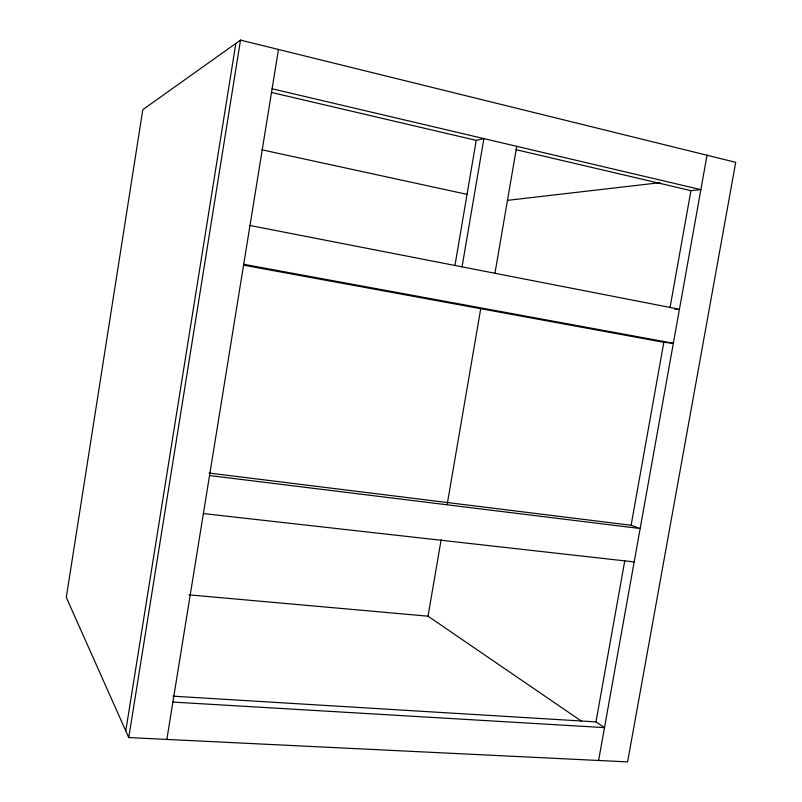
<?xml version="1.0" encoding="UTF-8"?>
<svg xmlns="http://www.w3.org/2000/svg" width="802" height="802" viewBox="0 0 802 802"><rect width="100%" height="100%" fill="white"/><g stroke="black" fill="none" stroke-linecap="round" stroke-linejoin="round"><path stroke-width="1.2" d="M125.774 730.893L235.818 43.438M128.751 737.569L240.51 40.1L735.705 162.315L627.595 761.9L128.751 737.569L66.295 597.4L142.806 109.663L240.51 40.1M166.846 739.424L278.464 49.463M454.924 265.662L476.228 140.37L483.897 138.606L462.052 266.865M581.691 721.309L428.027 616.187L441.15 539.636M447.285 503.826L480.709 308.74M494.944 273.281L516.739 146.325M172.891 702.071L604.487 727.614L595.966 721.89L624.778 560.718M209.543 475.546L640.156 528.538L631.114 525.27L663.825 342.314L673.349 343.256L243.718 264.289M670.041 307.527L690.943 190.635L700.868 189.633L272.109 88.791M598.603 760.486L707.033 155.237M507.776 200.32L659.986 182.686M674.632 309.021L677.028 309.151M173.062 696.176L595.966 721.89M189.082 594.863L428.027 616.187M203.387 513.581L634.171 561.931M209.142 473.06L631.114 525.27M243.988 265.251L663.825 342.314M249.993 225.492L679.434 309.271M261.903 149.804L467.325 194.415M271.878 92.531L476.228 140.37M515.997 149.673L690.943 190.635"/></g></svg>
